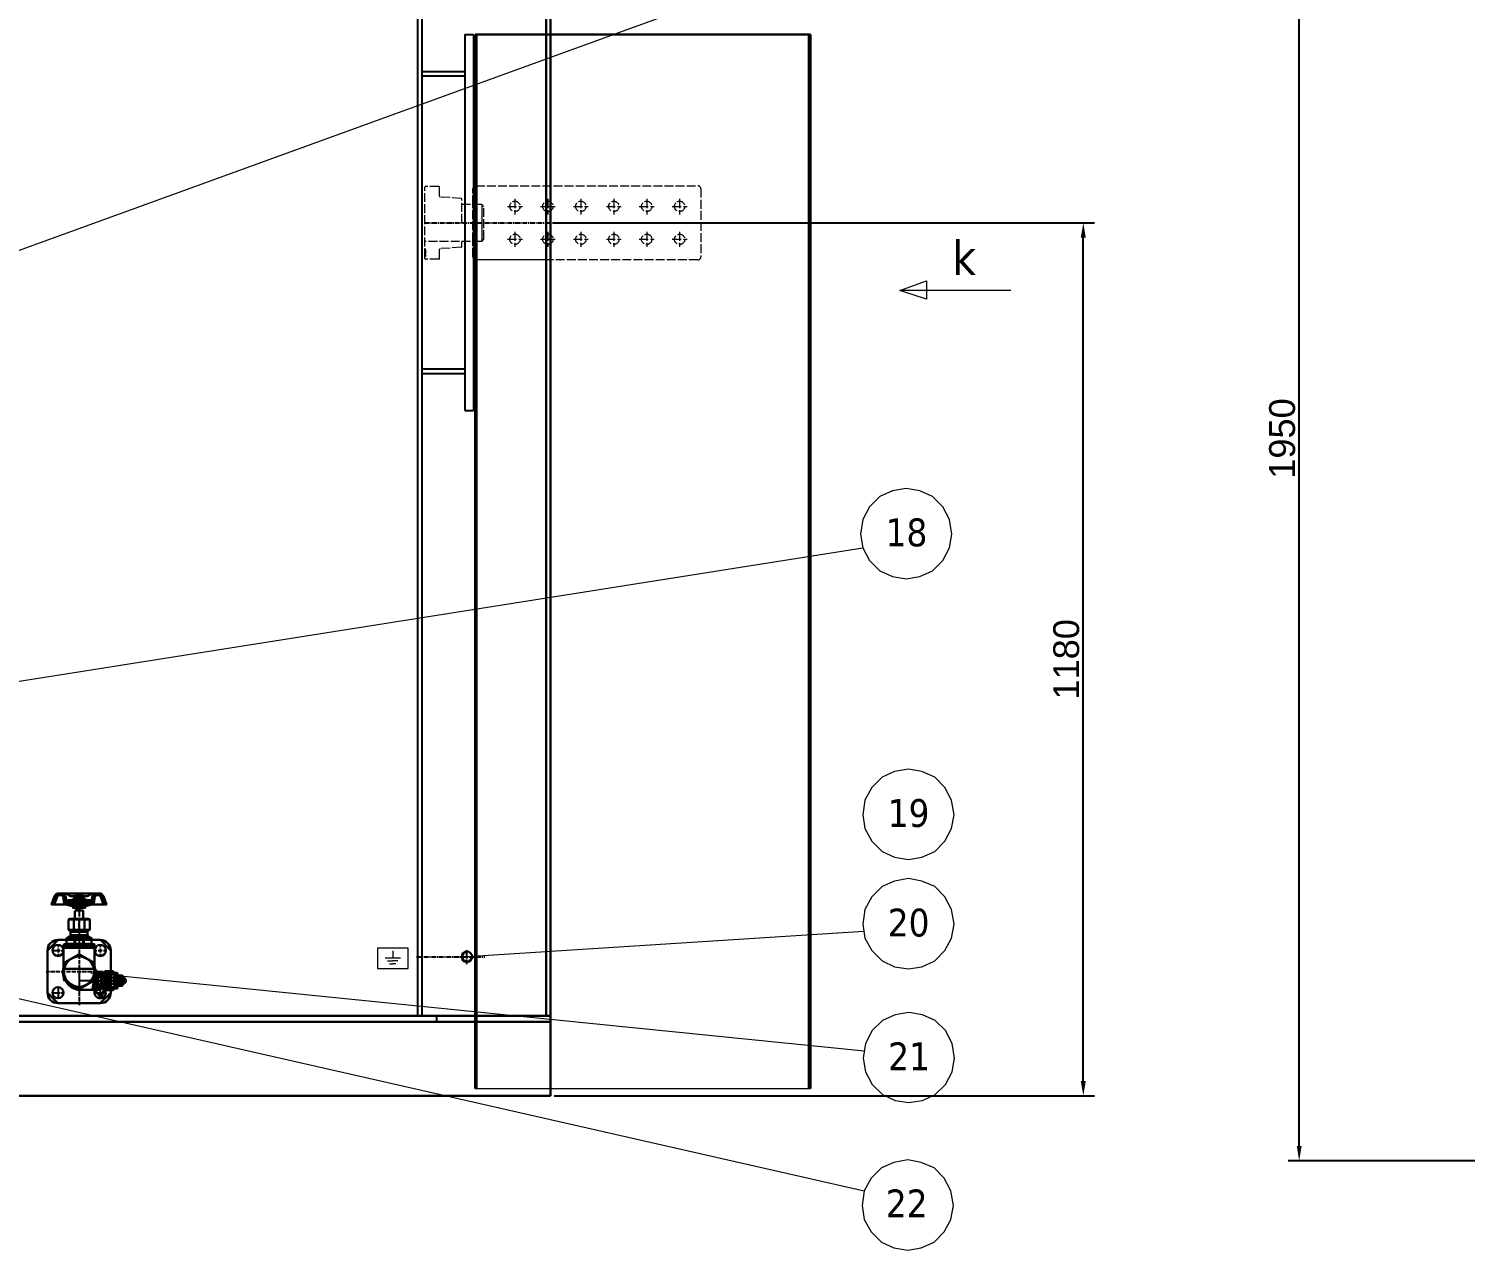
# Model space of a CAD drawing. Header units: millimetres. Extents: x 3151 to 13728, y 2378 to 9705.
# Drawn here: x 5972 to 7918, y 6416 to 8066 of the extents above; entities that cross this region are included whole.
import ezdxf

# ---------------------------------------------------------------- set-up
doc = ezdxf.new("R2010")
doc.units = ezdxf.units.MM
for name, pattern in [('ACAD_ISO02W100', [15, 12, -3]), ('CENTERX2', [101.6, 63.5, -12.7, 12.7, -12.7]), ('DASHED', [0.75, 0.5, -0.25])]:
    doc.linetypes.add(name, pattern=pattern)
for name, color, linetype, lineweight in [('1', 4, 'Continuous', 53), ('标注、文本', 3, 'Continuous', 18), ('铁心', 3, 'Continuous', 0)]:
    doc.layers.add(name, color=color, linetype=linetype, lineweight=lineweight)
doc.layers.add('4虚线层', color=6, linetype='DASHED')
doc.styles.get("Standard").update_dxf_attribs({"font": 'arial.ttf'})
doc.styles.add('Tahoma$001', font='tahoma.ttf', dxfattribs={"height": 2.159784})
doc.dimstyles.new('1-15', dxfattribs={"dimscale": 10, "dimtxt": 3.5, "dimasz": 2, "dimexe": 1.5, "dimexo": 0.5, "dimgap": 0.5, "dimtad": 1, "dimtoh": 1, "dimdec": 1, "dimdsep": 46, "dimtxsty": 'Standard', "dimcen": 2.5, "dimclrd": 3, "dimclre": 3, "dimclrt": 3, "dimadec": 0, "dimazin": 2, "dimtfac": 1, "dimtdec": 1, "dimtmove": 0, "dimatfit": 2, "dimfxl": 1, "dimarcsym": 0})

# ---------------------------------------------------------------- blocks, each defined once
blk = doc.blocks.new('*D57')
at = {"layer": 'Defpoints', "color": 0, "transparency": 16777216}
for p in [(7688.4, 8487.8), (7930.6, 8487.8), (7930.6, 6536.5)]:
    blk.add_point(p, dxfattribs=at)
at = {"layer": '标注、文本', "color": 3, "lineweight": -2, "transparency": 16777216}
for p, q in [((7925.6, 8487.8), (7673.4, 8487.8)), ((7688.4, 6556.5), (7688.4, 8467.8)), ((7925.6, 6536.5), (7673.4, 6536.5))]:
    blk.add_line(p, q, dxfattribs=at)
at = {"layer": '标注、文本', "color": 3, "transparency": 16777216}
for points in [[(7685.1, 8467.8), (7691.7, 8467.8), (7688.4, 8487.8)], [(7685.1, 6556.5), (7691.7, 6556.5), (7688.4, 6536.5)]]:
    blk.add_solid(points, dxfattribs=at)
at = {"layer": '标注、文本', "color": 3, "transparency": 16777216, "insert": (7665.5, 7512.1), "char_height": 35, "attachment_point": 5, "rotation": 90}
blk.add_mtext('1950', dxfattribs=at)
blk = doc.blocks.new('257561')
at = {"layer": '标注、文本'}
for p, q in [((856.87, 2219.06), (856.87, 2214.09)), ((851.69, 2214.09), (862.06, 2214.09)), ((853.4, 2212.22), (856.87, 2212.22)), ((854.71, 2210.17), (856.87, 2210.17)), ((860.35, 2212.22), (856.87, 2212.22)), ((859.04, 2210.17), (856.87, 2210.17))]:
    blk.add_line(p, q, dxfattribs=at)
blk = doc.blocks.new('A$C68737E7E')
at = {"layer": '1', "color": 1, "linetype": 'CENTERX2', "lineweight": -3, "ltscale": 0.1}
for p, q in [((44.7, 143.1), (44.7, 146.2)), ((44.7, 146.2), (44.7, 139.9)), ((44.7, 142.3), (44.7, 142.4)), ((44.7, 135.9), (44.7, 141.6)), ((44.7, 139.2), (44.7, 139.1)), ((44.7, 138.4), (44.7, 132.7)), ((44.7, 135.1), (44.7, 135.2)), ((44.7, 128.8), (44.7, 134.4)), ((44.7, 132), (44.7, 131.9)), ((44.7, 131.2), (44.7, 125.6)), ((44.7, 130.9), (44.7, 126.5)), ((44.7, 127.9), (44.7, 128)), ((44.7, 125.9), (44.7, 125.7)), ((44.7, 125), (44.7, 119.4)), ((44.7, 118.7), (44.7, 118.6)), ((44.7, 117.9), (44.7, 113.5)), ((44.7, 112.3), (44.7, 117.4)), ((44.7, 113.3), (44.7, 110.4)), ((44.7, 111.5), (44.7, 111.6)), ((44.7, 105.2), (44.7, 110.8)), ((44.7, 109.6), (44.7, 109.5)), ((44.7, 108.8), (44.7, 103.2)), ((44.7, 104.3), (44.7, 104.4)), ((44.7, 98.5), (44.7, 103.6)), ((44.7, 102.5), (44.7, 102.4)), ((44.7, 101.7), (44.7, 98.2)), ((44.7, 101.6), (44.7, 96)), ((44.7, 97.5), (44.7, 97.4)), ((16.2, 81.3), (16.2, 78.1)), ((44.7, 96.7), (44.7, 91.1)), ((44.7, 95.3), (44.7, 95.2)), ((44.7, 94.5), (44.7, 88.8)), ((44.7, 90.3), (44.7, 90.2)), ((44.7, 89.5), (44.7, 83.9)), ((44.7, 88.1), (44.7, 88)), ((44.7, 87.3), (44.7, 81.7)), ((44.7, 83.2), (44.7, 83.1)), ((44.7, 82.3), (44.7, 76.7)), ((44.7, 81), (44.7, 80.9)), ((44.7, 80.1), (44.7, 77.2)), ((73.2, 81.3), (73.2, 78.1)), ((8.6, 73.7), (11.9, 73.7)), ((12.5, 73.7), (12.7, 73.7)), ((13.4, 73.7), (19, 73.7)), ((16.2, 77.4), (16.2, 77.2)), ((16.2, 76.5), (16.2, 70.9)), ((16.2, 70.2), (16.2, 70.1)), ((16.2, 69.4), (16.2, 66.1)), ((19.7, 73.7), (19.8, 73.7)), ((20.5, 73.7), (23.8, 73.7)), ((44.7, 76), (44.7, 75.9)), ((44.7, 75.2), (44.7, 69.5)), ((44.7, 68.8), (44.7, 68.7)), ((44.7, 68), (44.7, 62.4)), ((44.7, 61.7), (44.7, 61.6)), ((44.7, 60.8), (44.7, 55.2)), ((65.6, 73.7), (68.8, 73.7)), ((69.5, 73.7), (69.7, 73.7)), ((70.4, 73.7), (76, 73.7)), ((73.2, 77.4), (73.2, 77.2)), ((73.2, 76.5), (73.2, 70.9)), ((73.2, 70.2), (73.2, 70.1)), ((73.2, 69.4), (73.2, 66.1)), ((76.7, 73.7), (76.8, 73.7)), ((77.5, 73.7), (80.8, 73.7)), ((0, 45.2), (4.5, 45.2)), ((5.2, 45.2), (5.3, 45.2)), ((6, 45.2), (11.7, 45.2)), ((12.4, 45.2), (12.5, 45.2)), ((13.2, 45.2), (18.8, 45.2)), ((19.5, 45.2), (19.7, 45.2)), ((20.4, 45.2), (26, 45.2)), ((26.7, 45.2), (26.8, 45.2)), ((27.5, 45.2), (33.2, 45.2)), ((33.9, 45.2), (34, 45.2)), ((34.7, 45.2), (40.3, 45.2)), ((41, 45.2), (41.2, 45.2)), ((41.9, 45.2), (47.5, 45.2)), ((44.7, 54.5), (44.7, 54.4)), ((44.7, 53.7), (44.7, 48)), ((44.7, 47.3), (44.7, 47.2)), ((44.7, 46.5), (44.7, 40.9)), ((44.7, 40.2), (44.7, 40.1)), ((44.7, 39.3), (44.7, 33.7)), ((48.2, 45.2), (48.3, 45.2)), ((49, 45.2), (54.7, 45.2)), ((55.4, 45.2), (55.5, 45.2)), ((56.2, 45.2), (61.8, 45.2)), ((62.6, 45.2), (62.7, 45.2)), ((63.4, 45.2), (69, 45.2)), ((69.3, 45.2), (73.7, 45.2)), ((69.7, 45.2), (69.8, 45.2)), ((70.5, 45.2), (76.2, 45.2)), ((76.9, 45.2), (77, 45.2)), ((77.7, 45.2), (83.3, 45.2)), ((84.1, 45.2), (84.2, 45.2)), ((84.9, 45.2), (89.4, 45.2)), ((16.2, 24.3), (16.2, 21.1)), ((16.2, 20.4), (16.2, 20.3)), ((16.2, 19.5), (16.2, 13.9)), ((44.7, 33), (44.7, 32.9)), ((48.3, 32.9), (44.7, 32.9)), ((44.7, 32.2), (44.7, 26.5)), ((44.7, 25.8), (44.7, 25.7)), ((44.7, 25), (44.7, 19.4)), ((49.1, 32.9), (49, 32.9)), ((55.5, 32.9), (49.9, 32.9)), ((56.3, 32.9), (56.2, 32.9)), ((62.7, 32.9), (57, 32.9)), ((63.5, 32.9), (63.4, 32.9)), ((69.8, 32.9), (64.2, 32.9)), ((70.1, 32.9), (76.5, 32.9)), ((70.7, 32.9), (70.5, 32.9)), ((77, 32.9), (71.4, 32.9)), ((73.2, 24.3), (73.2, 21.1)), ((73.2, 20.4), (73.2, 20.3)), ((73.2, 19.5), (73.2, 13.9)), ((77.2, 32.9), (77.3, 32.9)), ((77.8, 32.9), (77.7, 32.9)), ((81.7, 32.9), (77.9, 32.9)), ((78, 32.9), (83.6, 32.9)), ((84.2, 32.9), (78.5, 32.9)), ((82.5, 32.9), (82.4, 32.9)), ((88.9, 32.9), (83.2, 32.9)), ((84.4, 32.9), (84.5, 32.9)), ((85, 32.9), (84.9, 32.9)), ((85.2, 32.9), (90.8, 32.9)), ((89.3, 32.9), (85.7, 32.9)), ((89.7, 32.9), (89.6, 32.9)), ((96, 32.9), (90.4, 32.9)), ((91.5, 32.9), (91.7, 32.9)), ((92.4, 32.9), (98.7, 32.9)), ((96.9, 32.9), (96.8, 32.9)), ((103.2, 32.9), (97.6, 32.9)), ((104, 32.9), (103.9, 32.9)), ((108.5, 32.9), (104.7, 32.9)), ((8.6, 16.7), (11.9, 16.7)), ((12.5, 16.7), (12.7, 16.7)), ((13.4, 16.7), (19, 16.7)), ((16.2, 13.2), (16.2, 13.1)), ((16.2, 12.4), (16.2, 9.1)), ((19.7, 16.7), (19.8, 16.7)), ((20.5, 16.7), (23.8, 16.7)), ((44.7, 18.7), (44.7, 18.5)), ((44.7, 17.8), (44.7, 12.2)), ((44.7, 11.5), (44.7, 11.4)), ((44.7, 10.7), (44.7, 5)), ((44.7, 4.3), (44.7, 4.2)), ((44.7, 3.5), (44.7, 0)), ((65.6, 16.7), (68.8, 16.7)), ((69.5, 16.7), (69.7, 16.7)), ((70.4, 16.7), (76, 16.7)), ((73.2, 13.2), (73.2, 13.1)), ((73.2, 12.4), (73.2, 9.1)), ((76.7, 16.7), (76.8, 16.7)), ((77.5, 16.7), (80.8, 16.7))]:
    blk.add_line(p, q, dxfattribs=at)
at = {"layer": '标注、文本', "color": 4, "lineweight": 30}
for p, q in [((11.6, 147), (7.5, 135.8)), ((14.3, 144.2), (8.5, 138.4)), ((12.4, 139), (9.1, 135.8)), ((17.6, 150.8), (10.3, 143.5)), ((15.3, 147), (11.2, 135.8)), ((17, 150.8), (27.5, 150.8)), ((17.5, 148.5), (20.8, 148.5)), ((20.9, 150.8), (18.6, 148.5)), ((23.6, 150.2), (21.7, 148.3)), ((25.4, 148.8), (23.1, 146.5)), ((23.1, 146.6), (24.7, 137.2)), ((26.6, 146.6), (23.6, 143.7)), ((27.1, 143.9), (24.1, 140.9)), ((28.3, 141.8), (24.6, 138.1)), ((25.6, 136.3), (36.5, 133.4)), ((31.1, 141.3), (26, 136.2)), ((26.7, 146), (27.3, 142.7)), ((27.5, 150.8), (62.7, 150.8)), ((28.3, 141.8), (36.5, 140.4)), ((33.9, 140.8), (28.6, 135.5)), ((29.8, 141.5), (59.2, 141.5)), ((37.8, 141.5), (31.2, 134.8)), ((38.8, 147.3), (33.1, 147.3)), ((39.5, 139.9), (33.7, 134.2)), ((34.9, 142.4), (39.8, 142.4)), ((34.9, 142.4), (34.9, 141.5)), ((39.5, 136.6), (36.3, 133.5)), ((36.5, 141.5), (36.5, 140.4)), ((38.2, 145.7), (38.2, 142.8)), ((40, 141.6), (39.1, 140.8)), ((39.1, 140.8), (50.3, 140.8)), ((39.5, 141.5), (39.4, 131.1)), ((41, 141.5), (39.6, 140.2)), ((49.4, 146.1), (39.8, 146.1)), ((49.4, 142.4), (39.8, 142.4)), ((42.2, 148.5), (41, 147.3)), ((41, 147.3), (48, 147.3)), ((41, 147.3), (41, 146.1)), ((41, 141.5), (48.1, 141.5)), ((48.1, 141.5), (41, 141.5)), ((41, 141.5), (41, 131.1)), ((48.1, 141.5), (41, 131.1)), ((41, 141.5), (48.1, 131.1)), ((41.4, 145.7), (41.4, 142.8)), ((42, 148.2), (42, 146.1)), ((42, 142.7), (42, 142.4)), ((42.2, 148.5), (46.9, 148.5)), ((43.3, 150.8), (44.6, 150.8)), ((43.3, 150.8), (45.9, 150.8)), ((45.9, 150.8), (44.6, 150.8)), ((46.9, 148.5), (48, 147.3)), ((47.1, 148.2), (47.1, 146.1)), ((47.8, 145.7), (47.8, 142.8)), ((48, 147.3), (48, 146.1)), ((48.1, 141.5), (49.5, 140.2)), ((48.1, 141.5), (48.1, 131.1)), ((54.2, 142.4), (49.3, 142.4)), ((49.5, 140.2), (49.5, 131.1)), ((49.6, 141.5), (49.7, 131.1)), ((50.9, 141.5), (49.6, 140.2)), ((53.1, 140.5), (49.6, 137)), ((57.1, 141.1), (49.7, 133.7)), ((50.3, 147.3), (56, 147.3)), ((61.1, 141.9), (50.3, 131.1)), ((51, 145.7), (51, 142.8)), ((60.9, 141.8), (52.7, 140.4)), ((52.7, 141.5), (52.7, 140.4)), ((63.5, 136.3), (52.7, 133.4)), ((63.5, 136.3), (52.7, 133.4)), ((54.2, 142.4), (54.2, 141.5)), ((65.3, 142.9), (57.1, 134.6)), ((64.7, 138.9), (61.6, 135.8)), ((66.1, 146.9), (61.8, 142.5)), ((62.4, 146.4), (61.8, 142.7)), ((66.5, 150.6), (62.5, 146.6)), ((72.1, 150.8), (62.7, 150.8)), ((66, 146.6), (64.4, 137.2)), ((65.7, 144.6), (64.4, 137.2)), ((70, 150.8), (67.6, 148.4)), ((73.2, 150.7), (71, 148.5)), ((75.5, 149.7), (73.4, 147.6)), ((73.8, 147), (77.9, 135.8)), ((77, 148), (74.4, 145.3)), ((78, 145.7), (75.3, 143)), ((78.9, 143.3), (76.2, 140.6)), ((79.7, 140.9), (77, 138.2)), ((77.5, 147), (81.6, 135.8)), ((80.6, 138.5), (77.9, 135.8)), ((7.5, 135.8), (27.8, 135.8)), ((36.5, 133.4), (36.5, 131.1)), ((36.5, 131.1), (39.6, 131.1)), ((39.4, 133.3), (37.2, 131.1)), ((49.5, 131.1), (52.7, 131.1)), ((50.3, 127.7), (50.3, 116.6)), ((52.7, 133.4), (52.7, 131.1)), ((61.3, 135.8), (81.6, 135.8)), ((81.5, 136.1), (81.2, 135.8)), ((30.4, 101.6), (32.3, 100.5)), ((32.3, 116.6), (57.1, 116.6)), ((32.3, 100.5), (34.1, 100.5)), ((34.2, 99.8), (33.3, 98.9)), ((33.3, 98.9), (33.3, 94.4)), ((33.3, 98.9), (56.1, 98.9)), ((34.1, 100.5), (55.3, 100.5)), ((34.2, 100.5), (34.2, 99.8)), ((34.2, 99.8), (35, 99.8)), ((35, 100.5), (35, 99.8)), ((37.6, 115.5), (37.6, 101.6)), ((51.8, 115.5), (51.8, 101.6)), ((54.4, 100.5), (54.4, 99.8)), ((54.4, 99.8), (55.1, 99.8)), ((55.1, 100.5), (55.1, 99.8)), ((55.1, 99.8), (56.1, 98.9)), ((55.3, 100.5), (57.1, 100.5)), ((56.1, 98.9), (56.1, 94.4)), ((59, 101.6), (57.1, 100.5)), ((16.2, 88), (73.2, 88)), ((23.8, 81.2), (23.8, 78.7)), ((23.8, 78.7), (26.9, 78.7)), ((23.8, 78.7), (65.6, 78.7)), ((23.8, 78.7), (23.8, 77.3)), ((24.3, 81.2), (65.1, 81.2)), ((27.8, 82.5), (24.6, 82.2)), ((26.9, 78.7), (62.5, 78.7)), ((27.8, 82.5), (61.6, 82.5)), ((32.3, 92.7), (57.1, 92.7)), ((33, 91.5), (56.3, 91.5)), ((33.3, 94.4), (56.1, 94.4)), ((38.3, 90.1), (38.3, 82.5)), ((38.3, 90.1), (39.2, 90.1)), ((39.2, 90.1), (39.2, 82.5)), ((50.2, 90.1), (50.2, 82.5)), ((50.2, 90.1), (51.1, 90.1)), ((61.6, 82.5), (64.7, 82.2)), ((62.5, 78.7), (65.6, 78.7)), ((65.6, 81.2), (65.6, 78.7)), ((65.6, 78.7), (65.6, 77.3)), ((2, 73.7), (2, 16.7)), ((23.8, 77.3), (23.8, 52.9)), ((23.8, 77.3), (65.6, 77.3)), ((43.3, 68), (25.7, 57.9)), ((63.7, 57.9), (46.1, 68)), ((65.6, 77.3), (65.6, 52.9)), ((87.4, 73.7), (87.4, 45.7)), ((24.3, 55.4), (24.3, 35.1)), ((24.6, 48.8), (64.8, 48.8)), ((72.4, 45.2), (66, 38.8)), ((73.7, 44.3), (66, 36.7)), ((70.3, 45.2), (66.1, 41)), ((68.1, 45.2), (66.4, 43.5)), ((74, 42.6), (69.3, 37.9)), ((76.2, 42.6), (71.5, 37.9)), ((78.3, 42.6), (73.6, 37.9)), ((73.7, 45.2), (73.7, 42.6)), ((73.7, 43.3), (83.2, 43.3)), ((73.7, 42.6), (83.9, 42.6)), ((74.8, 43.3), (74, 42.6)), ((76.9, 43.3), (76.2, 42.6)), ((80.4, 42.6), (76.4, 38.6)), ((79.1, 43.3), (78.3, 42.6)), ((82.5, 42.6), (78.6, 38.6)), ((79.3, 43.5), (79.3, 22.2)), ((79.3, 43.5), (79.6, 43.3)), ((79.5, 43.3), (84.1, 43.3)), ((79.6, 45.4), (81.7, 43.3)), ((79.6, 43.3), (80.3, 42.6)), ((91, 45.7), (79.8, 45.7)), ((80.3, 42.6), (80.3, 23.2)), ((81.2, 43.3), (80.4, 42.6)), ((84.1, 42), (80.7, 38.6)), ((81.4, 45.7), (83.8, 43.3)), ((81.7, 43.3), (82.4, 42.6)), ((83.2, 43.3), (82.5, 42.6)), ((84.1, 39.9), (82.8, 38.6)), ((83.2, 43.3), (84.1, 42.4)), ((83.6, 45.7), (85.5, 43.8)), ((83.8, 43.3), (84.1, 43.1)), ((85.3, 43.8), (84.1, 42.7)), ((84.8, 43.8), (84.1, 43.1)), ((84.1, 43.8), (84.1, 21.9)), ((84.1, 43.8), (86, 43.8)), ((84.1, 43), (85.2, 41.9)), ((84.1, 42.5), (84.7, 42)), ((84.1, 42.4), (84.1, 38.8)), ((85.5, 43.6), (84.2, 42.3)), ((84.2, 43.3), (85.5, 42)), ((84.4, 43.6), (85.7, 42.2)), ((85.8, 43.5), (84.4, 42.1)), ((84.7, 43.7), (85.9, 42.5)), ((85.9, 43.2), (84.7, 42)), ((85, 43.8), (86, 42.8)), ((86, 42.8), (85.1, 41.9)), ((85.7, 45.7), (89.7, 41.7)), ((86, 43.8), (86, 21.9)), ((86, 43.3), (87.6, 41.7)), ((94.5, 41.7), (86, 41.7)), ((87.9, 41.7), (87.2, 40.5)), ((87.2, 40.5), (87.2, 25.3)), ((87.8, 45.7), (91.9, 41.7)), ((92.3, 41.7), (87.9, 41.7)), ((90, 45.7), (91.2, 44.5)), ((91, 45.7), (91.2, 45.5)), ((91.2, 45.5), (91.2, 43.5)), ((91.2, 43.5), (91.4, 43.3)), ((96.3, 43.3), (91.4, 43.3)), ((92.3, 41.7), (92.9, 40.5)), ((92.4, 43.3), (94, 41.7)), ((92.9, 40.5), (92.9, 25.3)), ((94.5, 43.3), (96.4, 41.4)), ((94.5, 41.7), (94.5, 37.6)), ((94.5, 41.7), (94.5, 24.1)), ((94.5, 41.1), (98, 37.6)), ((94.5, 39), (95.9, 37.6)), ((96.3, 43.3), (96.4, 43.1)), ((96.4, 43.1), (96.4, 39.9)), ((96.4, 39.9), (96.6, 39.8)), ((103, 39.8), (96.6, 39.8)), ((98, 39.8), (100.2, 37.6)), ((100.2, 39.8), (103.6, 36.4)), ((102.3, 39.8), (103.6, 38.5)), ((103, 39.8), (103.6, 38.8)), ((25.7, 32.6), (43.3, 22.5)), ((44.7, 20.5), (73.7, 20.5)), ((70, 27.9), (62.6, 20.5)), ((68, 28), (64.7, 24.7)), ((72.1, 27.9), (64.8, 20.5)), ((68, 30.1), (65.8, 27.9)), ((68, 36.5), (66.1, 34.7)), ((67.5, 34.3), (66.1, 34.3)), ((67.5, 31.5), (66.2, 31.5)), ((67.2, 31.5), (66.2, 30.4)), ((74.3, 27.9), (66.9, 20.5)), ((67.5, 34.3), (67.5, 31.5)), ((68, 37.9), (83.2, 37.9)), ((68, 37.9), (68, 34.8)), ((69.3, 37.9), (68, 36.5)), ((68, 36.7), (69.4, 35.2)), ((68, 34.8), (68, 31)), ((68, 31), (68, 27.9)), ((69, 30.5), (68, 29.5)), ((69.6, 30.5), (68, 28.9)), ((68, 29.6), (69.7, 27.9)), ((68, 29), (69.1, 27.9)), ((68, 27.9), (83.2, 27.9)), ((69.9, 37.7), (68.1, 36)), ((68.1, 37.2), (69.9, 35.4)), ((68.2, 35.8), (68.6, 35.4)), ((70.1, 30.3), (68.2, 28.4)), ((68.2, 30), (70.1, 28.1)), ((70.2, 37.5), (68.3, 35.6)), ((68.4, 37.5), (70.3, 35.6)), ((70.4, 30), (68.5, 28.1)), ((68.6, 30.3), (70.4, 28.5)), ((70.5, 37.1), (68.7, 35.3)), ((68.8, 37.8), (70.5, 36)), ((69, 30.5), (70.6, 28.9)), ((70.6, 29.5), (69, 27.9)), ((75.7, 27.2), (69.1, 20.5)), ((70.6, 36.6), (69.2, 35.2)), ((69.3, 37.9), (70.6, 36.6)), ((70.6, 28.9), (69.6, 27.9)), ((69.7, 30.5), (70.6, 29.6)), ((70.6, 37.9), (70.6, 27.9)), ((70.6, 37.9), (75.4, 36.9)), ((70.6, 36.5), (70.6, 29.2)), ((75.4, 28.8), (70.6, 27.9)), ((73.7, 23), (71.2, 20.5)), ((73.7, 20.9), (73.3, 20.5)), ((73.7, 23.2), (83.9, 23.2)), ((73.7, 23.2), (73.7, 20.5)), ((73.8, 23.2), (73.7, 23)), ((73.7, 22.4), (83.2, 22.4)), ((77.8, 27.2), (73.8, 23.2)), ((74.6, 38.6), (83.9, 38.6)), ((74.6, 38.6), (74.6, 27.2)), ((74.6, 27.2), (83.9, 27.2)), ((76, 23.2), (75.2, 22.4)), ((76.4, 38.6), (75.7, 37.9)), ((76.4, 27.9), (75.7, 27.2)), ((80, 27.2), (76, 23.2)), ((76.3, 37.9), (83.8, 37.9)), ((76.3, 27.9), (83.8, 27.9)), ((77, 38.6), (83.1, 38.6)), ((77, 38.6), (77, 27.2)), ((77, 27.2), (83.1, 27.2)), ((78.1, 23.2), (77.3, 22.4)), ((78.6, 38.6), (77.8, 37.9)), ((78.5, 27.9), (77.8, 27.2)), ((82.1, 27.2), (78.1, 23.2)), ((80.3, 23.2), (79.3, 22.2)), ((79.3, 22.2), (79.3, 20.5)), ((79.3, 22.2), (81.5, 20)), ((79.3, 20.5), (79.8, 20)), ((80.2, 23.2), (79.5, 22.4)), ((79.5, 22.4), (84.1, 22.4)), ((91, 20), (79.8, 20)), ((80.7, 38.6), (80, 37.9)), ((80.7, 27.9), (80, 27.2)), ((84.1, 27), (80.2, 23.2)), ((80.3, 23.2), (84.1, 23.2)), ((80.5, 23.2), (81.2, 22.4)), ((81.2, 22.4), (83.6, 20)), ((82.4, 23.2), (81.6, 22.4)), ((82.8, 38.6), (82.1, 37.9)), ((82.8, 27.9), (82.1, 27.2)), ((84.1, 24.9), (82.4, 23.2)), ((82.6, 23.2), (83.4, 22.4)), ((83.1, 38.6), (83.8, 37.9)), ((83.1, 38.6), (83.1, 27.2)), ((83.8, 27.9), (83.1, 27.2)), ((84.1, 38.8), (83.2, 37.9)), ((83.2, 37.9), (83.2, 27.9)), ((83.2, 27.9), (84.1, 27)), ((84.1, 23.4), (83.2, 22.4)), ((83.4, 22.4), (85.7, 20)), ((83.8, 37.9), (87.2, 37.9)), ((83.8, 37.9), (83.8, 27.9)), ((83.8, 27.9), (87.2, 27.9)), ((84.1, 38.8), (84.1, 27)), ((84.1, 27), (84.1, 23.4)), ((84.9, 23.9), (84.1, 23)), ((85.3, 23.8), (84.1, 22.6)), ((84.1, 23), (85.1, 21.9)), ((84.1, 21.9), (86, 21.9)), ((84.2, 23.3), (85.4, 22)), ((84.2, 22.4), (84.5, 22.1)), ((85.6, 23.7), (84.3, 22.3)), ((84.3, 23.6), (85.7, 22.2)), ((85.8, 23.4), (84.5, 22.1)), ((84.6, 23.7), (85.9, 22.5)), ((85.9, 23.2), (84.8, 22)), ((84.9, 23.9), (86, 22.8)), ((86, 22.8), (85.2, 22)), ((85.4, 23.8), (85.9, 23.3)), ((94.5, 24.1), (86, 24.1)), ((86, 24.1), (90, 20)), ((86, 21.9), (87.9, 20)), ((87.2, 25.3), (87.9, 24.1)), ((87.4, 20), (87.4, 16.7)), ((92.3, 37.3), (87.9, 37.3)), ((88.1, 24.1), (91.2, 21)), ((90.3, 24.1), (91.9, 22.4)), ((91.2, 20.2), (91, 20)), ((91.4, 22.4), (91.2, 22.2)), ((91.2, 22.2), (91.2, 20.2)), ((96.3, 22.4), (91.4, 22.4)), ((92.4, 24.1), (94, 22.4)), ((95.3, 36.2), (92.9, 36.2)), ((95.3, 29.6), (92.9, 29.6)), ((101.7, 37.6), (94.5, 37.6)), ((101.7, 28.1), (94.5, 28.1)), ((94.5, 26.2), (96.4, 24.3)), ((94.5, 24.1), (96.2, 22.4)), ((94.8, 28.1), (96.9, 26)), ((95.8, 36.7), (95.3, 36.2)), ((95.3, 36.2), (95.3, 29.6)), ((95.3, 36.2), (98.2, 36.2)), ((95.3, 29.6), (95.8, 29.1)), ((95.3, 29.6), (98.2, 29.6)), ((95.8, 36.7), (97.7, 36.7)), ((95.8, 29.1), (97.7, 29.1)), ((96.4, 22.6), (96.3, 22.4)), ((96.6, 26), (96.4, 25.8)), ((96.4, 25.8), (96.4, 22.6)), ((103, 26), (96.6, 26)), ((96.9, 28.1), (99, 26)), ((97.7, 36.7), (98.2, 36.2)), ((98.2, 29.6), (97.7, 29.1)), ((98.2, 36.2), (98.2, 29.6)), ((99, 28.1), (101.1, 26)), ((101.1, 28.1), (103.1, 26.2)), ((101.7, 37.6), (101.7, 28.1)), ((101.7, 36.2), (104.9, 32.9)), ((101.7, 34), (102.8, 32.9)), ((101.7, 31.9), (103.6, 30)), ((101.7, 29.7), (103.6, 27.8)), ((102.8, 32.9), (104.9, 30.7)), ((103.6, 27), (103, 26)), ((103.6, 38.8), (103.6, 35)), ((105.7, 35), (103.6, 35)), ((105.7, 30.7), (103.6, 30.7)), ((103.6, 30.7), (103.6, 27)), ((104.9, 35), (107.1, 32.9)), ((104.9, 32.9), (107, 30.8)), ((106.1, 36.7), (105.7, 36.7)), ((105.7, 36.7), (105.7, 35)), ((105.7, 36.4), (106.9, 35.2)), ((105.7, 30.7), (105.7, 29.1)), ((105.7, 30), (106.3, 29.4)), ((105.7, 29.1), (106.1, 29.1)), ((106.1, 36.7), (107.8, 33.4)), ((107.8, 32.4), (106.1, 29.1)), ((107.1, 32.9), (107.7, 32.2)), ((107.8, 33.4), (107.8, 32.4)), ((16.2, 2.5), (73.2, 2.5))]:
    blk.add_line(p, q, dxfattribs=at)
for points in [[(79.7, 140.9), (79.2, 142.3), (78.9, 143.3), (78, 145.7), (77.5, 147), (77, 148), (75.5, 149.7), (73.2, 150.7), (17, 150.8), (15.3, 150.5), (13.7, 149.7), (12.4, 148.5), (11.6, 147), (10.3, 143.5), (9.9, 142.3), (8.5, 138.4), (7.5, 135.8), (27.8, 135.8), (28.6, 135.5), (33.7, 134.2), (36.3, 133.5), (36.5, 133.4), (36.5, 131.1), (50.3, 131.1), (52.7, 131.1), (52.7, 133.4), (57.1, 134.6), (61.3, 135.8), (81.6, 135.8), (81.5, 136.1), (80.6, 138.5), (79.7, 140.9)], [(17, 150.8), (11.7, 147.2), (11.6, 147)], [(17.5, 148.5), (15.4, 147.2), (15.3, 147)], [(23.1, 146.6), (21.1, 148.5), (20.8, 148.5)], [(26.7, 146), (21.3, 150.8), (21, 150.8)], [(24.7, 137.2), (25.5, 136.4), (25.6, 136.3)], [(31.2, 148.3), (26.6, 150.8), (26.4, 150.8)], [(27.3, 142.7), (28.1, 141.8), (28.3, 141.8)], [(31.2, 148.3), (32.9, 147.3), (33.1, 147.3)], [(41.4, 145.7), (38.4, 145.8), (38.2, 145.7)], [(38.2, 142.8), (41.2, 142.7), (41.4, 142.8)], [(38.8, 147.3), (40.9, 148.8), (41, 149.1)], [(39.6, 140.2), (39.6, 131.1), (49.5, 131.1)], [(40, 141.6), (49.4, 141.6), (50.3, 140.8)], [(43.3, 150.8), (41.1, 149.3), (41, 149.1)], [(47.8, 145.7), (41.6, 145.7), (41.4, 145.7)], [(41.4, 142.8), (47.6, 142.7), (47.8, 142.8)], [(48.1, 149.1), (46.1, 150.8), (45.9, 150.8)], [(51, 145.7), (48, 145.8), (47.8, 145.7)], [(47.8, 142.8), (50.8, 142.7), (51, 142.8)], [(48.1, 149.1), (50.1, 147.3), (50.3, 147.3)], [(56, 147.3), (57.8, 148.2), (57.9, 148.3)], [(62.7, 150.8), (58.1, 148.5), (57.9, 148.3)], [(60.9, 141.8), (61.8, 142.6), (61.8, 142.7)], [(68.1, 150.8), (62.4, 146.2), (62.4, 146)], [(63.5, 136.3), (64.4, 137.1), (64.4, 137.2)], [(73.8, 147), (71.9, 148.5), (71.7, 148.5), (68.3, 148.5), (66.1, 146.8), (66, 146.6)], [(77.5, 147), (72.3, 150.8), (72.1, 150.8)], [(39.1, 127.4), (48.7, 127.5), (50.3, 127.7)], [(39.1, 127.4), (39.1, 116.6), (50.3, 116.6)], [(56.1, 98.9), (55.1, 99.8), (55.1, 100.5), (57.1, 100.5), (58.1, 101.1), (59, 101.6), (59, 115.5), (58.1, 116), (57.1, 116.6), (32.3, 116.6), (31.3, 116), (30.4, 115.5), (30.4, 101.6), (31.3, 101.1), (32.3, 100.5), (34.2, 100.5), (34.2, 99.8), (34.1, 99.7), (33.3, 98.9), (33.3, 94.4), (33.2, 93.7), (32.8, 93.2), (32.3, 92.7), (27.8, 90.1), (27.8, 82.5), (23.8, 81.2), (23.8, 78.7), (65.6, 78.7), (64.7, 82.2), (61.6, 82.5), (61.6, 90.1), (57.1, 92.7), (56.6, 93), (56.3, 93.4), (56.2, 93.9), (56.1, 94.4), (56.1, 98.9)], [(32.3, 116.6), (30.4, 115.5), (30.4, 101.6)], [(37.6, 115.5), (30.6, 115.7), (30.4, 115.5)], [(30.4, 101.6), (37.4, 101.5), (37.6, 101.6), (51.6, 101.5), (51.8, 101.6), (58.8, 101.5), (59, 101.6)], [(51.8, 115.5), (37.8, 115.6), (37.6, 115.5)], [(59, 115.5), (52, 115.7), (51.8, 115.5)], [(57.1, 116.6), (59, 115.5), (59, 101.6)], [(16.2, 88), (2, 73.9), (2, 73.7)], [(24.6, 82.2), (23.8, 81.3), (23.8, 81.2)], [(32.3, 92.7), (27.8, 90.1), (27.8, 82.5)], [(38.3, 90.1), (28, 90.2), (27.8, 90.1)], [(32.3, 92.7), (33.3, 94.2), (33.3, 94.4)], [(50.2, 90.1), (39.4, 90.2), (39.2, 90.1)], [(61.6, 90.1), (51.3, 90.2), (51.1, 90.1), (51.1, 82.5)], [(56.1, 94.4), (56.9, 92.8), (57.1, 92.7)], [(57.1, 92.7), (61.6, 90.1), (61.6, 82.5)], [(65.6, 81.2), (64.9, 82.1), (64.7, 82.2)], [(87.4, 73.7), (73.4, 88), (73.2, 88)], [(46.1, 68), (43.5, 68), (43.3, 68)], [(46.1, 68), (43.5, 68), (43.3, 68)], [(23.6, 51.7), (23.8, 52.9), (23.8, 52.9)], [(23.6, 51.7), (24.2, 37), (24.3, 36.8)], [(25.7, 57.9), (24.4, 55.6), (24.3, 55.4)], [(46.1, 22.5), (63.7, 32.6), (65, 34.9), (65.1, 35.1), (65.1, 55.4)], [(67, 46.4), (63, 21.6), (62.4, 20.5)], [(65.1, 55.4), (63.8, 57.7), (63.7, 57.9)], [(65.6, 52.9), (65.7, 51.8), (65.8, 51.7)], [(66.5, 47.8), (65.8, 51.5), (65.8, 51.7)], [(66.5, 47.8), (69.1, 45.2), (69.3, 45.2)], [(79.8, 45.7), (79.3, 45.2), (79.3, 43.5)], [(79.3, 43.5), (80.3, 42.6), (84.1, 42.6)], [(87.6, 41.1), (87.8, 37.5), (87.9, 37.3)], [(92.3, 37.3), (92.7, 40.9), (92.6, 41.1)], [(24.3, 35.1), (25.6, 32.8), (25.7, 32.6)], [(26.5, 32.1), (42.5, 20.7), (42.7, 20.6)], [(42.7, 20.6), (46.5, 20.6), (46.7, 20.6)], [(43.3, 22.5), (45.9, 22.5), (46.1, 22.5)], [(66.6, 20.5), (74.1, 9.2), (74.3, 9.2), (78.5, 22.1), (78.2, 22.4)], [(67.5, 34.3), (68, 34.7), (68, 34.8)], [(68, 31), (67.6, 31.5), (67.5, 31.5)], [(77, 38.6), (75.4, 36.9), (75.4, 28.8), (77, 27.2)], [(87.9, 28.5), (87.5, 24.8), (87.6, 24.6)], [(87.9, 37.3), (87.8, 28.7), (87.9, 28.5)], [(92.6, 24.6), (92.4, 28.3), (92.3, 28.5), (87.9, 28.5)], [(92.9, 25.3), (92.3, 24.1), (87.9, 24.1)], [(92.3, 28.5), (92.3, 37), (92.3, 37.3)], [(2, 16.7), (16, 2.5), (16.2, 2.5)], [(73.2, 2.5), (87.4, 16.5), (87.4, 16.7)]]:
    blk.add_lwpolyline(points, dxfattribs=at)
for centre, radius in [((16.2, 73.7), 7.56), ((73.2, 73.7), 7.56), ((44.7, 45.2), 20.4), ((85, 42.9), 0.926), ((16.2, 16.7), 7.56), ((69.3, 36.6), 1.31), ((69.3, 29.2), 1.31), ((85, 22.9), 0.926)]:
    blk.add_circle(centre, radius, dxfattribs=at)
for points in [[(16.8, 150.8), (14.5, 150.7), (12.6, 149.3), (11.7, 147.2)], [(17.2, 148.5), (16.3, 148.3), (15.8, 148), (15.4, 147.2)], [(72.1, 150.8), (53.7, 150.8), (35.4, 150.8), (17, 150.8)], [(23.1, 146.8), (22.8, 147.7), (22, 148.4), (21.1, 148.5)], [(26.7, 146.2), (26.1, 148.8), (23.9, 150.7), (21.3, 150.8)], [(24.8, 137.1), (25, 136.7), (25, 136.6), (25.5, 136.4)], [(31, 148.5), (30, 149.9), (28.4, 150.7), (26.6, 150.8)], [(27.3, 142.6), (27.6, 142.1), (27.6, 142.1), (28.1, 141.8)], [(31.3, 148.2), (31.5, 147.7), (32.4, 147.3), (32.9, 147.3)], [(41.2, 145.8), (40.3, 146.2), (39.3, 146.2), (38.4, 145.8)], [(38.4, 142.7), (39.3, 142.3), (40.3, 142.3), (41.2, 142.7)], [(39, 147.3), (39.8, 147.4), (40.7, 148.1), (40.9, 148.8)], [(43, 150.8), (42.1, 150.6), (41.4, 150.2), (41.1, 149.3)], [(47.6, 145.7), (45.6, 146.2), (43.6, 146.2), (41.6, 145.7)], [(41.6, 142.7), (43.6, 142.3), (45.6, 142.2), (47.6, 142.7)], [(48, 149.3), (47.6, 150.2), (47.1, 150.6), (46.1, 150.8)], [(50.8, 145.8), (49.9, 146.2), (48.9, 146.2), (48, 145.8)], [(48, 142.7), (48.9, 142.3), (49.9, 142.3), (50.8, 142.7)], [(48.2, 148.8), (48.5, 148), (49.3, 147.4), (50.1, 147.3)], [(56.2, 147.3), (56.8, 147.3), (57.5, 147.7), (57.8, 148.2)], [(62.5, 150.8), (60.7, 150.7), (59.1, 149.9), (58.1, 148.5)], [(61, 141.8), (61.4, 142), (61.6, 142.2), (61.8, 142.6)], [(67.9, 150.8), (65.2, 150.6), (63, 148.9), (62.4, 146.2)], [(63.6, 136.4), (64, 136.5), (64.2, 136.8), (64.4, 137.1)], [(68.1, 148.5), (67.1, 148.4), (66.3, 147.7), (66.1, 146.8)], [(73.7, 147.2), (73.3, 148), (72.8, 148.3), (71.9, 148.5)], [(77.4, 147.2), (76.5, 149.3), (74.6, 150.7), (72.3, 150.8)], [(37.4, 115.7), (35.3, 116.9), (32.7, 116.9), (30.6, 115.7)], [(37.2, 131.1), (41.6, 131.1), (46, 131.1), (50.3, 131.1)], [(51.6, 115.6), (47.2, 117), (42.2, 117), (37.8, 115.6)], [(40.1, 128), (44, 130.1), (45, 127.5), (48.7, 127.5)], [(58.8, 115.7), (56.6, 117), (54.1, 116.9), (52, 115.7)], [(30.6, 101.5), (32.7, 100.1), (35.3, 100.1), (37.4, 101.5)], [(37.8, 101.5), (42.3, 100.1), (47.1, 100.1), (51.6, 101.5)], [(52, 101.5), (54.1, 100.2), (56.7, 100.1), (58.8, 101.5)], [(16, 88), (8.3, 87.9), (2, 81.6), (2, 73.9)], [(24.6, 82.2), (24.2, 82.1), (23.8, 81.7), (23.8, 81.2)], [(24.5, 82.1), (24.2, 82.1), (23.8, 81.7), (23.8, 81.3)], [(38.1, 90.2), (34.9, 91.9), (31.2, 91.9), (28, 90.2)], [(32.5, 92.8), (32.9, 93.1), (33.2, 93.7), (33.3, 94.2)], [(50, 90.2), (46.6, 91.9), (42.8, 91.9), (39.4, 90.2)], [(61.4, 90.2), (58.2, 91.9), (54.5, 91.9), (51.3, 90.2)], [(56.1, 94.2), (56.2, 93.7), (56.4, 93.1), (56.9, 92.8)], [(65.6, 81.2), (65.5, 81.7), (65.3, 82), (64.7, 82.2)], [(65.6, 81.3), (65.6, 81.7), (65.2, 82), (64.9, 82.1)], [(87.4, 73.9), (87.3, 81.6), (81.1, 87.8), (73.4, 88)], [(45.9, 68), (45.1, 68), (44.3, 68), (43.5, 68)], [(45.9, 68), (45.1, 68), (44.3, 68), (43.5, 68)], [(23.6, 51.5), (22.4, 46.7), (22.6, 41.7), (24.2, 37)], [(23.7, 51.8), (23.7, 52.1), (23.8, 52.6), (23.8, 52.9)], [(25.6, 57.7), (25.2, 57), (24.7, 56.2), (24.4, 55.6)], [(66.3, 43.3), (64.9, 34.1), (68.5, 30.6), (63, 21.6)], [(65, 55.6), (64.6, 56.3), (64.2, 57), (63.8, 57.7)], [(65.6, 52.9), (65.6, 52.6), (65.6, 52.1), (65.7, 51.8)], [(66.5, 48), (66.3, 49.2), (66.1, 50.3), (65.8, 51.5)], [(66.5, 47.6), (66.7, 46.3), (67.8, 45.3), (69.1, 45.2)], [(87.5, 40.9), (87.1, 39.8), (87.2, 38.5), (87.8, 37.5)], [(92.4, 37.5), (93, 38.5), (93.1, 39.8), (92.7, 40.9)], [(24.4, 34.9), (24.7, 34.2), (25.2, 33.4), (25.6, 32.8)], [(26.6, 32), (30.1, 26.3), (36, 22.1), (42.5, 20.7)], [(42.9, 20.6), (44, 20.4), (45.4, 20.4), (46.5, 20.6)], [(43.5, 22.5), (44.3, 22.4), (45.1, 22.4), (45.9, 22.5)], [(66.4, 20.2), (63.7, 14.7), (68, 8.5), (74.1, 9.2)], [(63.8, 32.8), (64.2, 33.5), (64.6, 34.2), (65, 34.9)], [(67.6, 34.3), (67.8, 34.3), (67.9, 34.5), (68, 34.7)], [(68, 31), (67.8, 31.4), (67.9, 31.3), (67.6, 31.5)], [(74.5, 9.3), (80.6, 10.3), (82.9, 17.8), (78.5, 22.1)], [(87.8, 37), (87, 34.3), (87.1, 31.5), (87.8, 28.7)], [(87.8, 28.3), (87.2, 27.2), (87, 26), (87.5, 24.8)], [(92.3, 28.7), (93.1, 31.2), (93.2, 34.5), (92.3, 37)], [(92.7, 24.8), (93.1, 25.9), (93, 27.3), (92.4, 28.3)], [(2, 16.5), (2, 8.8), (8.3, 2.6), (16, 2.5)], [(73.4, 2.5), (81.1, 2.6), (87.3, 8.8), (87.4, 16.5)]]:
    blk.add_open_spline(points, degree=3, dxfattribs=at)
blk = doc.blocks.new('*D77')
at = {"layer": 'Defpoints', "color": 0, "transparency": 16777216}
for p in [(6676.8, 7803.5), (7396.7, 7803.5), (6676.9, 6624.1)]:
    blk.add_point(p, dxfattribs=at)
at = {"layer": '标注、文本', "color": 3, "lineweight": -2, "transparency": 16777216}
for p, q in [((6681.8, 7803.5), (7411.7, 7803.5)), ((7396.7, 6644.1), (7396.7, 7783.5)), ((6681.9, 6624.1), (7411.7, 6624.1))]:
    blk.add_line(p, q, dxfattribs=at)
at = {"layer": '标注、文本', "color": 3, "transparency": 16777216}
for points in [[(7393.3, 7783.5), (7400, 7783.5), (7396.7, 7803.5)], [(7393.3, 6644.1), (7400, 6644.1), (7396.7, 6624.1)]]:
    blk.add_solid(points, dxfattribs=at)
at = {"layer": '标注、文本', "color": 3, "transparency": 16777216, "insert": (7373.8, 7213.8), "char_height": 35, "attachment_point": 5, "rotation": 90}
blk.add_mtext('1180', dxfattribs=at)

msp = doc.modelspace()

# ---------------------------------------------------------------- linework, layer by layer
at = {"color": 2, "linetype": 'ACAD_ISO02W100', "lineweight": 13}
for p, q in [((6506.888, 7756.678), (6506.888, 7851.436)), ((6525.888, 7852.436), (6507.888, 7852.436)), ((6526.888, 7839.371), (6526.888, 7851.436)), ((6571.888, 7828.434), (6571.888, 7849.436)), ((6571.888, 7828.436), (6571.888, 7849.436)), ((6575.888, 7853.436), (6875.888, 7853.469)), ((6575.888, 7853.436), (6677.944, 7853.436)), ((6879.888, 7849.469), (6879.888, 7757.469)), ((6555.954, 7836.498), (6527.821, 7838.374)), ((6556.888, 7803.413), (6556.888, 7835.5)), ((6583.888, 7828.436), (6556.888, 7828.436)), ((6571.888, 7778.435), (6571.888, 7828.436)), ((6583.888, 7828.436), (6583.879, 7778.436)), ((6583.888, 7828.436), (6586.888, 7825.436)), ((6586.879, 7781.436), (6586.888, 7825.436)), ((6618.798, 7825.686), (6638.798, 7825.686)), ((6628.798, 7835.686), (6628.798, 7815.686)), ((6628.798, 7835.405), (6628.798, 7814.739)), ((6663.298, 7825.686), (6683.298, 7825.686)), ((6673.298, 7835.686), (6673.298, 7815.686)), ((6673.298, 7835.405), (6673.298, 7814.739)), ((6707.798, 7825.686), (6727.798, 7825.686)), ((6717.798, 7835.686), (6717.798, 7815.686)), ((6717.798, 7835.405), (6717.798, 7814.739)), ((6752.298, 7825.686), (6772.298, 7825.686)), ((6762.298, 7835.686), (6762.298, 7815.686)), ((6762.298, 7835.405), (6762.298, 7814.739)), ((6796.798, 7825.686), (6816.798, 7825.686)), ((6806.798, 7835.686), (6806.798, 7815.686)), ((6806.798, 7835.405), (6806.798, 7814.739)), ((6841.298, 7825.686), (6861.298, 7825.686)), ((6851.298, 7835.686), (6851.298, 7815.686)), ((6851.298, 7835.405), (6851.298, 7814.739)), ((6583.888, 7823.434), (6583.888, 7783.434)), ((6628.788, 7791.519), (6628.788, 7770.853)), ((6628.788, 7791.186), (6628.788, 7771.186)), ((6673.288, 7791.519), (6673.288, 7770.853)), ((6673.288, 7791.186), (6673.288, 7771.186)), ((6717.788, 7791.519), (6717.788, 7770.853)), ((6717.788, 7791.186), (6717.788, 7771.186)), ((6762.288, 7791.519), (6762.288, 7770.853)), ((6762.288, 7791.186), (6762.288, 7771.186)), ((6806.788, 7791.519), (6806.788, 7770.853)), ((6806.788, 7791.186), (6806.788, 7771.186)), ((6851.288, 7791.519), (6851.288, 7770.853)), ((6851.288, 7791.186), (6851.288, 7771.186)), ((6583.888, 7778.436), (6506.888, 7778.436)), ((6507.888, 7766.581), (6507.888, 7767.436)), ((6507.888, 7766.581), (6508.825, 7765.754)), ((6508.825, 7765.754), (6507.888, 7764.84)), ((6526.888, 7755.436), (6526.888, 7767.5)), ((6555.954, 7770.374), (6527.821, 7768.498)), ((6556.888, 7771.371), (6556.888, 7778.436)), ((6571.888, 7757.436), (6571.888, 7778.435)), ((6571.888, 7757.436), (6571.888, 7778.435)), ((6583.879, 7778.436), (6586.879, 7781.436)), ((6618.788, 7781.186), (6638.788, 7781.186)), ((6663.288, 7781.186), (6683.288, 7781.186)), ((6707.788, 7781.186), (6727.788, 7781.186)), ((6752.288, 7781.186), (6772.288, 7781.186)), ((6796.788, 7781.186), (6816.788, 7781.186)), ((6841.288, 7781.186), (6861.288, 7781.186)), ((6508.825, 7758.835), (6506.888, 7757.921)), ((6506.888, 7755.436), (6506.888, 7757.921)), ((6507.888, 7763.643), (6507.888, 7764.84)), ((6507.888, 7763.643), (6508.825, 7762.816)), ((6508.825, 7762.816), (6507.888, 7761.903)), ((6507.888, 7759.662), (6507.888, 7761.903)), ((6507.888, 7759.662), (6508.825, 7758.835)), ((6525.888, 7754.436), (6507.888, 7754.436)), ((6875.888, 7753.469), (6575.888, 7753.436)), ((6678.059, 7753.436), (6575.888, 7753.436))]:
    msp.add_line(p, q, dxfattribs=at)
for centre in [(6628.798, 7825.686), (6673.298, 7825.686), (6717.798, 7825.686), (6762.298, 7825.686), (6806.798, 7825.686), (6851.298, 7825.686), (6628.788, 7781.186), (6673.288, 7781.186), (6717.788, 7781.186), (6762.288, 7781.186), (6806.788, 7781.186), (6851.288, 7781.186)]:
    msp.add_circle(centre, 7, dxfattribs=at)
for centre, radius, start, end in [((6507.888, 7851.436), 1, 90, 180), ((6525.888, 7851.436), 1, 0, 90), ((6575.888, 7849.436), 4, 90, 180), ((6575.888, 7849.436), 4, 90, 180), ((6875.888, 7849.469), 4, 0, 90), ((6527.888, 7839.371), 1, 180, 266.185925), ((6555.888, 7835.5), 1, 0, 86.185925), ((6506.888, 7767.436), 1, 0.000001, 90.000001), ((6527.888, 7767.5), 1, 93.814075, 180), ((6555.888, 7771.371), 1, 273.814075, 0), ((6507.888, 7755.436), 1, 180, 270), ((6525.888, 7755.436), 1, 270, 0), ((6575.888, 7757.436), 4, 180, 270), ((6575.888, 7757.436), 4, 180, 270), ((6875.888, 7757.469), 4, 270, 0)]:
    msp.add_arc(centre, radius, start, end, dxfattribs=at)
at = {"layer": '1', "color": 1, "linetype": 'CENTERX2', "lineweight": -3, "ltscale": 0.1}
for p, q in [((6506.888, 7803.445), (6828.136, 7803.463)), ((6495.565, 6812.057), (6588.211, 6812.057)), ((6563.888, 6802.049), (6563.888, 6822.065))]:
    msp.add_line(p, q, dxfattribs=at)
at = {"layer": '4虚线层'}
for p, q in [((6496.888, 8430.008), (6496.888, 6732.057)), ((6502.888, 8428.008), (6502.888, 6732.057)), ((6560.888, 8058.057), (6560.888, 7550.057)), ((6560.888, 8058.057), (6572.888, 8058.057)), ((6572.888, 8058.057), (6572.888, 7550.057)), ((6502.888, 8008.057), (6560.888, 8008.057)), ((6502.888, 8002.057), (6560.888, 8002.057)), ((6502.888, 7606.057), (6560.888, 7606.057)), ((6502.888, 7600.057), (6560.888, 7600.057)), ((6560.888, 7550.057), (6572.888, 7550.057)), ((4960.888, 6732.057), (6662.888, 6732.057)), ((6662.888, 6724.057), (4960.888, 6724.057)), ((6606.888, 6732.057), (4980.888, 6732.057)), ((6522.888, 6732.057), (6522.888, 6724.057))]:
    msp.add_line(p, q, dxfattribs=at)
at = {"layer": '标注、文本', "color": 4, "lineweight": 30}
for p, q in [((6676.888, 6724.057), (6676.888, 8574.026)), ((6670.888, 6732.057), (6670.888, 8538.026)), ((6574.888, 8058.057), (6574.888, 6634.057)), ((6574.888, 8058.057), (7027.888, 8058.057)), ((6576.888, 8058.057), (6576.888, 6634.057)), ((7025.888, 8058.057), (7025.888, 6634.057)), ((7027.888, 8058.057), (7027.888, 6634.057)), ((6676.888, 6732.057), (4946.888, 6732.057)), ((6676.888, 6724.057), (4946.888, 6724.057)), ((6676.888, 6624.057), (6676.888, 6724.057)), ((6676.888, 6624.057), (4946.888, 6624.057))]:
    msp.add_line(p, q, dxfattribs=at)
at = {"layer": '标注、文本'}
for p, q in [((7148.981, 7712.027), (7184.694, 7725.089)), ((7298.924, 7712.027), (7148.981, 7712.027)), ((7184.694, 7700.277), (7148.981, 7712.027)), ((7184.694, 7725.089), (7184.694, 7700.277)), ((6574.888, 6634.057), (7027.888, 6634.057))]:
    msp.add_line(p, q, dxfattribs=at)
msp.add_lwpolyline([(6484.446, 6823.836), (6442.926, 6823.836), (6442.926, 6796.127), (6484.446, 6796.127)], close=True, dxfattribs=at)
at = {"layer": '标注、文本', "color": 4, "lineweight": 30}
msp.add_circle((6563.888, 6812.057), 7, dxfattribs=at)
at = {"layer": '标注、文本'}
msp.add_arc((6563.888, 6812.057), 6, 90, 0, dxfattribs=at)
at = {"layer": '铁心'}
for points in [[(5862.021, 7731.272), (7097.993, 8180.441), (7097.993, 8180.441)], [(5893.068, 7174.081), (7098.695, 7364.248), (7098.695, 7364.248)], [(6557.907, 6812.057), (7100.088, 6846.544), (7100.088, 6846.544)], [(6055.84, 6790.523), (7100.73, 6685.16), (7100.73, 6685.16)], [(5907.891, 6767.029), (7100.73, 6495.808), (7100.73, 6495.808)]]:
    msp.add_lwpolyline(points, dxfattribs=at)
for points in [[(7219.17, 7382.922), (7215.857, 7402.8), (7206.821, 7419.968), (7192.966, 7433.823), (7175.799, 7441.352), (7157.426, 7444.665), (7138.753, 7441.352), (7121.886, 7433.823), (7108.032, 7419.968), (7098.695, 7402.8), (7095.683, 7382.922), (7098.695, 7364.248), (7108.032, 7347.382), (7121.886, 7333.527), (7138.753, 7325.696), (7157.426, 7322.684), (7175.799, 7325.696), (7192.966, 7333.527), (7206.821, 7347.382), (7215.857, 7364.248)], [(7222.069, 7003.839), (7218.756, 7023.717), (7209.72, 7040.885), (7195.866, 7054.739), (7178.698, 7062.269), (7160.325, 7065.582), (7141.652, 7062.269), (7124.785, 7054.739), (7110.931, 7040.885), (7101.594, 7023.717), (7098.582, 7003.839), (7101.594, 6985.165), (7110.931, 6968.298), (7124.785, 6954.444), (7141.652, 6946.613), (7160.325, 6943.601), (7178.698, 6946.613), (7195.866, 6954.444), (7209.72, 6968.298), (7218.756, 6985.165)], [(7222.069, 6855.881), (7218.756, 6875.759), (7209.72, 6892.927), (7195.866, 6906.781), (7178.698, 6914.311), (7160.325, 6917.624), (7141.652, 6914.311), (7124.785, 6906.781), (7110.931, 6892.927), (7101.594, 6875.759), (7098.582, 6855.881), (7101.594, 6837.207), (7110.931, 6820.341), (7124.785, 6806.486), (7141.652, 6798.655), (7160.325, 6795.643), (7178.698, 6798.655), (7195.866, 6806.486), (7209.72, 6820.341), (7218.756, 6837.207)], [(7222.711, 6675.221), (7219.398, 6695.1), (7210.363, 6712.267), (7196.508, 6726.122), (7179.34, 6733.652), (7160.968, 6736.965), (7142.294, 6733.652), (7125.428, 6726.122), (7111.573, 6712.267), (7102.236, 6695.1), (7099.224, 6675.221), (7102.236, 6656.548), (7111.573, 6639.681), (7125.428, 6625.827), (7142.294, 6617.996), (7160.968, 6614.984), (7179.34, 6617.996), (7196.508, 6625.827), (7210.363, 6639.681), (7219.398, 6656.548)], [(7221.205, 6475.93), (7217.892, 6495.808), (7208.857, 6512.976), (7195.002, 6526.831), (7177.834, 6534.36), (7159.462, 6537.674), (7140.788, 6534.36), (7123.922, 6526.831), (7110.067, 6512.976), (7100.73, 6495.808), (7097.718, 6475.93), (7100.73, 6457.256), (7110.067, 6440.39), (7123.922, 6426.535), (7140.788, 6418.704), (7159.462, 6415.693), (7177.834, 6418.704), (7195.002, 6426.535), (7208.857, 6440.39), (7217.892, 6457.256)]]:
    msp.add_lwpolyline(points, close=True, dxfattribs=at)

# ---------------------------------------------------------------- block references
at = {"layer": '标注、文本'}
msp.add_blockref('A$C68737E7E', (5995.122, 6746.833), dxfattribs=at)
at = {"layer": '标注、文本', "xscale": -2, "yscale": 2, "zscale": 2}
msp.add_blockref('257561', (8177.412, 2382.125), dxfattribs=at)

# ---------------------------------------------------------------- texts
at = {"layer": '铁心', "style": 'Tahoma$001'}
for s, height, p in [('k', 46.957, (7219.704, 7732.782)), ('18', 37.5893, (7129.532, 7366.5)), ('19', 37.5893, (7132.431, 6987.417)), ('20', 37.5893, (7132.431, 6839.459)), ('21', 37.5893, (7133.073, 6658.799)), ('22', 37.5893, (7129.822, 6460.078))]:
    msp.add_text(s, height=height, dxfattribs=at).set_placement(p)

# ---------------------------------------------------------------- dimensions: what is measured, and where the dimension line sits
at = {"layer": '标注、文本'}
for base, p1, p2, text, picture, middle in [((7688.416, 8487.805), (7930.596, 6536.453), (7930.596, 8487.805), '1950', '*D57', (7665.546, 7512.129)), ((7396.679, 7803.455), (6676.888, 6624.057), (6676.82, 7803.455), '1180', '*D77', (7373.809, 7213.756))]:
    dim = msp.add_linear_dim(base=base, p1=p1, p2=p2, angle=90, text=text, dimstyle='1-15', dxfattribs=at)
    dim.commit()
    dim.dimension.update_dxf_attribs({"geometry": picture, "text_midpoint": middle})

doc.saveas('drawing.dxf')
